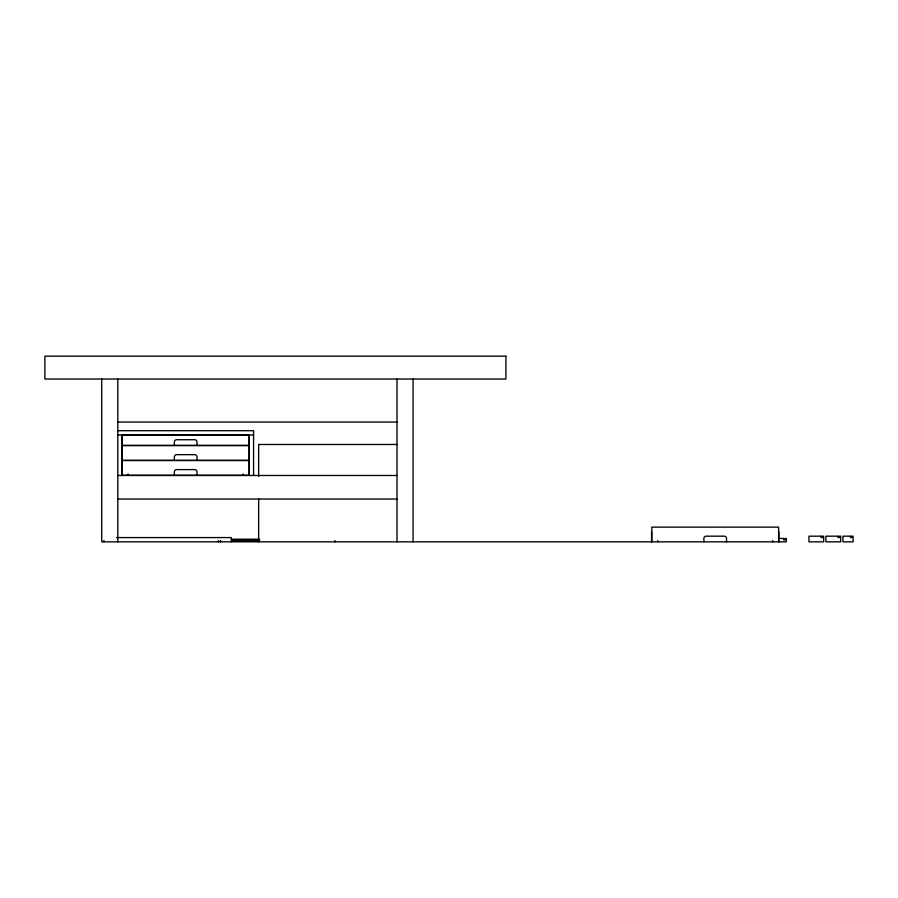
<?xml version="1.0" encoding="UTF-8"?>
<svg xmlns="http://www.w3.org/2000/svg" width="898" height="898" viewBox="0 0 898 898"><rect width="100%" height="100%" fill="white"/><g stroke="black" fill="none" stroke-linecap="round" stroke-linejoin="round"><path stroke-width="1.35" d="M117.806 422.06L396.995 422.06M117.806 430.703L253.573 430.703L253.573 475.491M117.806 434.958L253.573 434.958M122.061 435.193L249.318 435.193M396.995 444.476L258.646 444.476L258.646 476.468M122.061 475.267L249.318 475.267M117.806 475.491L396.995 475.491M117.806 499.041L396.995 499.041M116.583 537.576L231.246 537.576L231.246 541.831M778.633 538.441L783.673 538.441L783.673 539.799L785.032 539.799L785.032 538.441L786.3 538.441L786.3 541.831L101.732 541.831L101.732 379.035M231.729 539.204L259.634 539.204M231.729 540.473L259.645 540.473M778.835 531.65L778.835 541.831M778.611 541.831L778.611 527.115L651.813 527.115L651.813 541.831M772.718 540.562L772.718 541.831M726.527 541.831L726.527 538.441A2.267 2.267 0 0 0 724.259 536.173L706.154 536.173A2.267 2.267 0 0 0 703.886 538.441L703.886 541.831M657.695 540.562L657.695 541.831M651.578 531.65L651.578 541.831M413.069 379.035L413.069 541.831M396.995 379.035L396.995 541.831M334.954 540.473L334.954 541.831M258.646 498.716L258.646 541.831M249.318 434.958L249.318 475.491M249.094 435.193L249.094 445.374L122.296 445.374L122.296 435.193M249.094 475.267L249.094 460.551L122.296 460.551L122.296 475.267M243.201 473.998L243.201 475.267M220.605 540.473L220.605 541.831M218.337 540.473L218.337 541.831M197.01 445.374L197.01 441.984A2.267 2.267 0 0 0 194.743 439.717L176.637 439.717A2.267 2.267 0 0 0 174.369 441.984L174.369 445.374M197.01 460.326L197.01 456.925A2.267 2.267 0 0 0 194.743 454.657L176.637 454.657A2.267 2.267 0 0 0 174.369 456.925L174.369 460.326M197.01 475.267L197.01 471.865A2.267 2.267 0 0 0 194.743 469.609L176.637 469.609A2.267 2.267 0 0 0 174.369 471.865L174.369 475.267M128.178 473.998L128.178 475.267M122.061 434.958L122.061 475.491M117.806 379.035L117.806 541.831M104 540.473L104 541.831M505.9 356.169L44.9 356.169L44.9 379.035L505.9 379.035L505.9 356.169M249.094 445.599L122.296 445.599L122.296 460.326L249.094 460.326L249.094 445.599M821.041 536.173L808.952 536.173L808.952 541.831L823.668 541.831L823.668 536.173L822.4 536.173L822.4 537.532L821.041 537.532L821.041 536.173M838.025 536.173L825.924 536.173L825.924 541.831L840.651 541.831L840.651 536.173L839.383 536.173L839.383 537.532L838.025 537.532L838.025 536.173M850.473 536.173L842.908 536.173L842.908 541.831L853.1 541.831L853.1 536.173L851.832 536.173L851.832 537.532L850.473 537.532L850.473 536.173"/></g></svg>
